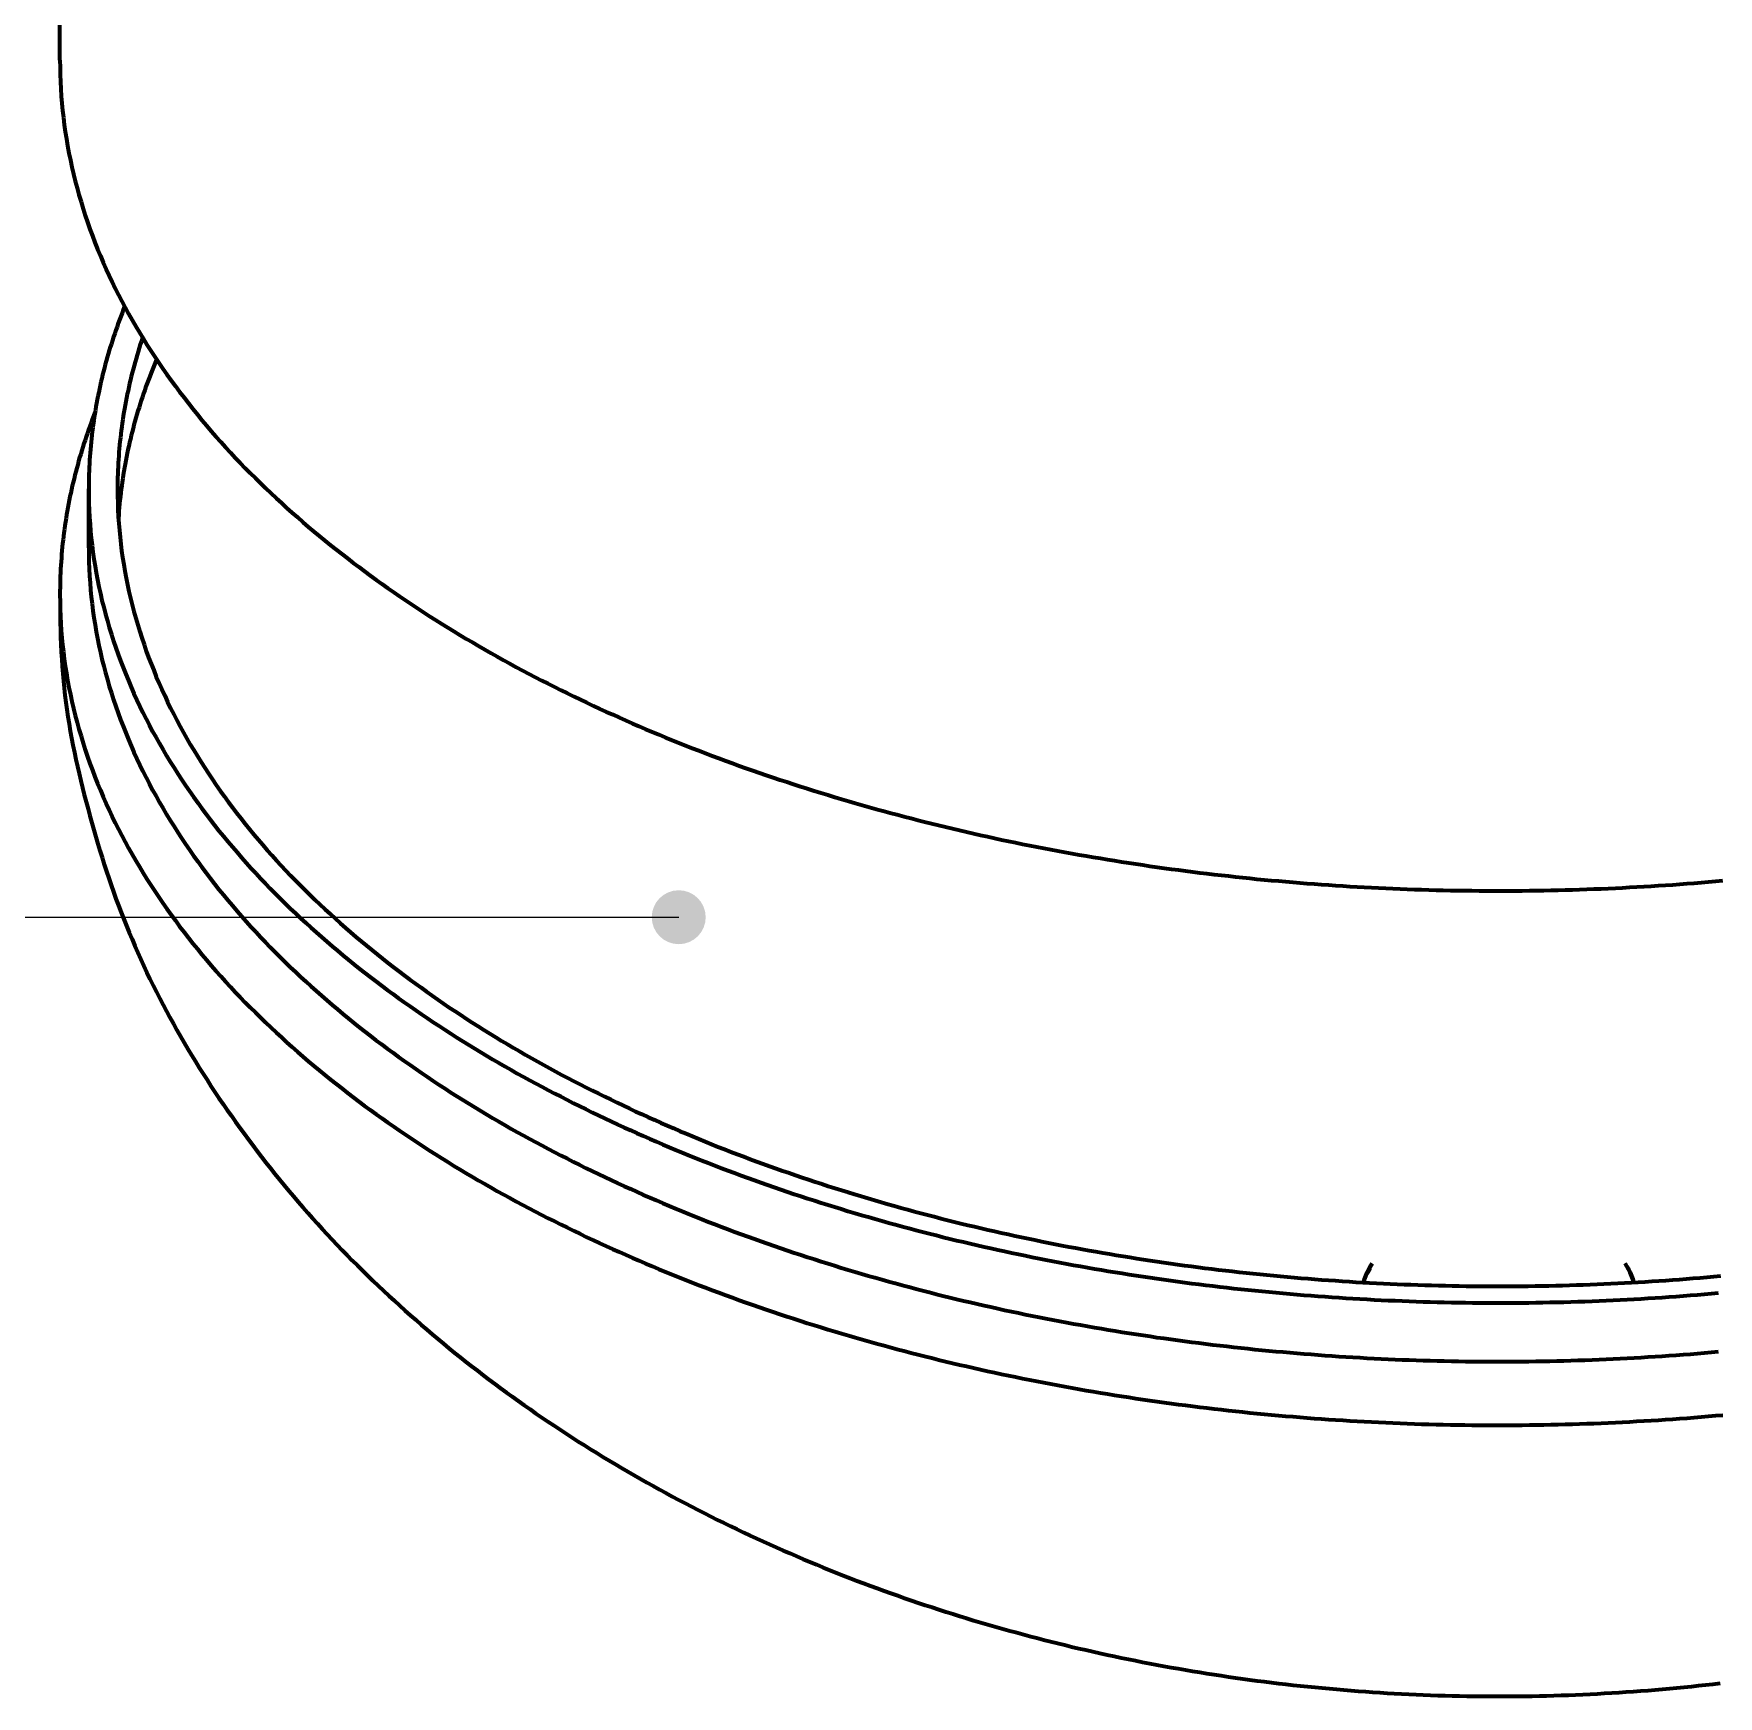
# Model space of a CAD drawing. Header units: millimetres. Extents: x 0 to 841, y 0 to 594.
# Drawn here: x 256.31 to 293.78, y 230.21 to 267.2 of the extents above; entities that cross this region are included whole.
import ezdxf

# ---------------------------------------------------------------- set-up
doc = ezdxf.new("R2010")
doc.units = ezdxf.units.MM
doc.layers.add('01-VISIBLE', color=7, linetype='CONTINUOUS', lineweight=70)
doc.layers.add('08-FINA', color=5, linetype='CONTINUOUS', lineweight=18)

msp = doc.modelspace()

# ---------------------------------------------------------------- hatches: boundary and pattern name
at = {"layer": '08-FINA'}
h = msp.add_hatch(color=7, dxfattribs=at)
h.dxf.hatch_style = 1
edge = h.paths.add_edge_path()
edge.add_arc((270.661, 247.542), 0.6, 0, 360)

# ---------------------------------------------------------------- linework, layer by layer
at = {"layer": '01-VISIBLE'}
for p, q in [((256.898, 266.605), (256.898, 283.207)), ((257.538, 255.762), (257.538, 257.069))]:
    msp.add_line(p, q, dxfattribs=at)
for points in [[(256.898, 266.605), (256.899, 266.445), (256.902, 266.286), (256.908, 266.126), (256.917, 265.967), (256.927, 265.807), (256.941, 265.648), (256.956, 265.489), (256.974, 265.331), (256.994, 265.172), (257.016, 265.014), (257.041, 264.856), (257.068, 264.699), (257.098, 264.542), (257.129, 264.385), (257.163, 264.229), (257.199, 264.074), (257.238, 263.919), (257.278, 263.764), (257.321, 263.61), (257.366, 263.457), (257.412, 263.304), (257.461, 263.152), (257.512, 263.001), (257.565, 262.85), (257.62, 262.701), (257.677, 262.551), (257.736, 262.403), (257.797, 262.255), (257.86, 262.108), (257.924, 261.962), (257.991, 261.817), (258.059, 261.673), (258.129, 261.529), (258.201, 261.386), (258.274, 261.245), (258.349, 261.104), (258.426, 260.964), (258.504, 260.825), (258.584, 260.686), (258.666, 260.549), (258.749, 260.413), (258.833, 260.277), (258.919, 260.142), (259.007, 260.009), (259.096, 259.876), (259.186, 259.744), (259.277, 259.614), (259.37, 259.484), (259.465, 259.355), (259.56, 259.227), (259.657, 259.1), (259.755, 258.974), (259.854, 258.849), (259.955, 258.725), (260.056, 258.601), (260.159, 258.479), (260.263, 258.358), (260.368, 258.237), (260.474, 258.118), (260.581, 258), (260.689, 257.882), (260.798, 257.765), (260.908, 257.65), (261.019, 257.535), (261.131, 257.421), (261.244, 257.308), (261.358, 257.196), (261.473, 257.085), (261.588, 256.975), (261.705, 256.866), (261.822, 256.757), (261.94, 256.65), (262.059, 256.543), (262.179, 256.438), (262.3, 256.333), (262.421, 256.229), (262.543, 256.126), (262.666, 256.024), (262.789, 255.923), (262.913, 255.822), (263.038, 255.723), (263.164, 255.624), (263.29, 255.526), (263.417, 255.429), (263.544, 255.333), (263.672, 255.237), (263.801, 255.143), (263.93, 255.049), (264.06, 254.956), (264.19, 254.864), (264.321, 254.773), (264.453, 254.682), (264.585, 254.592), (264.718, 254.504), (264.851, 254.415), (264.985, 254.328), (265.119, 254.242), (265.254, 254.156), (265.389, 254.071), (265.524, 253.986), (265.66, 253.903), (265.797, 253.82), (265.934, 253.738), (266.072, 253.657), (266.209, 253.576), (266.348, 253.496), (266.487, 253.417), (266.626, 253.339), (266.765, 253.261), (266.905, 253.185), (267.046, 253.108), (267.186, 253.033), (267.327, 252.958), (267.469, 252.884), (267.611, 252.811), (267.753, 252.738), (267.895, 252.666), (268.038, 252.595), (268.181, 252.524), (268.325, 252.454), (268.469, 252.385), (268.613, 252.316), (268.758, 252.248), (268.902, 252.181), (269.048, 252.114), (269.193, 252.048), (269.339, 251.983), (269.485, 251.918), (269.631, 251.854), (269.777, 251.79), (269.924, 251.728), (270.071, 251.665), (270.219, 251.604), (270.366, 251.543), (270.514, 251.483), (270.662, 251.423), (270.811, 251.364), (270.959, 251.306), (271.108, 251.248), (271.257, 251.191), (271.407, 251.134), (271.556, 251.078), (271.706, 251.023), (271.856, 250.968), (272.006, 250.913), (272.157, 250.86), (272.307, 250.807), (272.458, 250.754), (272.609, 250.702), (272.76, 250.651), (272.912, 250.6), (273.063, 250.55), (273.215, 250.501), (273.367, 250.452), (273.519, 250.403), (273.672, 250.355), (273.824, 250.308), (273.977, 250.261), (274.13, 250.215), (274.283, 250.169), (274.436, 250.124), (274.589, 250.08), (274.743, 250.036), (274.896, 249.992), (275.05, 249.949), (275.204, 249.907), (275.358, 249.865), (275.513, 249.824), (275.667, 249.783), (275.822, 249.743), (275.976, 249.703), (276.131, 249.664), (276.286, 249.625), (276.441, 249.587), (276.596, 249.549), (276.752, 249.512), (276.907, 249.476), (277.063, 249.44), (277.218, 249.404), (277.374, 249.369), (277.53, 249.335), (277.686, 249.301), (277.842, 249.267), (277.999, 249.234), (278.155, 249.202), (278.311, 249.17), (278.468, 249.139), (278.625, 249.108), (278.781, 249.077), (278.938, 249.047), (279.095, 249.018), (279.252, 248.989), (279.409, 248.961), (279.567, 248.933), (279.724, 248.905), (279.881, 248.878), (280.039, 248.852), (280.196, 248.826), (280.354, 248.8), (280.512, 248.776), (280.67, 248.751), (280.828, 248.727), (280.985, 248.704), (281.143, 248.68), (281.302, 248.658), (281.46, 248.636), (281.618, 248.614), (281.776, 248.593), (281.935, 248.573), (282.093, 248.552), (282.252, 248.533), (282.41, 248.514), (282.569, 248.495), (282.727, 248.477), (282.886, 248.459), (283.045, 248.442), (283.204, 248.425), (283.362, 248.408), (283.521, 248.392), (283.68, 248.377), (283.839, 248.362), (283.998, 248.348), (284.157, 248.334), (284.317, 248.32), (284.476, 248.307), (284.635, 248.295), (284.794, 248.282), (284.953, 248.271), (285.113, 248.26), (285.272, 248.249), (285.431, 248.239), (285.591, 248.229), (285.75, 248.219), (285.91, 248.211), (286.069, 248.202), (286.229, 248.194), (286.388, 248.187), (286.548, 248.18), (286.707, 248.173), (286.867, 248.167), (287.026, 248.161), (287.186, 248.156), (287.346, 248.152), (287.505, 248.147), (287.665, 248.144), (287.825, 248.14), (287.984, 248.137), (288.144, 248.135), (288.304, 248.133), (288.463, 248.132), (288.623, 248.131), (288.783, 248.13), (288.942, 248.13), (289.102, 248.13), (289.262, 248.131), (289.421, 248.132), (289.581, 248.134), (289.741, 248.136), (289.9, 248.139), (290.06, 248.142), (290.22, 248.146), (290.379, 248.15), (290.539, 248.154), (290.699, 248.159), (290.858, 248.165), (291.018, 248.17), (291.177, 248.177), (291.337, 248.184), (291.497, 248.191), (291.656, 248.199), (291.816, 248.207), (291.975, 248.215), (292.134, 248.225), (292.294, 248.234), (292.453, 248.244), (292.613, 248.255), (292.772, 248.266), (292.931, 248.277), (293.09, 248.289), (293.25, 248.302), (293.409, 248.314), (293.568, 248.328), (293.727, 248.341), (293.886, 248.356)], [(258.336, 261.128), (258.307, 261.054), (258.278, 260.979), (258.249, 260.904), (258.221, 260.829), (258.194, 260.754), (258.167, 260.679), (258.141, 260.603), (258.115, 260.527), (258.09, 260.451), (258.065, 260.375), (258.041, 260.299), (258.017, 260.222), (257.994, 260.146), (257.971, 260.069), (257.949, 259.992), (257.928, 259.915), (257.907, 259.838), (257.886, 259.76), (257.866, 259.683), (257.847, 259.605), (257.828, 259.527), (257.81, 259.449), (257.792, 259.371), (257.775, 259.293), (257.759, 259.215), (257.743, 259.136), (257.727, 259.058), (257.713, 258.979), (257.698, 258.9), (257.685, 258.821), (257.672, 258.742), (257.659, 258.663), (257.648, 258.584), (257.636, 258.505), (257.626, 258.426), (257.616, 258.346), (257.606, 258.267), (257.598, 258.187), (257.589, 258.108), (257.582, 258.028), (257.575, 257.948), (257.568, 257.868), (257.562, 257.788), (257.557, 257.709), (257.553, 257.629), (257.549, 257.549), (257.545, 257.469), (257.543, 257.389), (257.54, 257.309), (257.539, 257.229), (257.538, 257.149), (257.538, 257.069)], [(258.736, 260.434), (258.71, 260.356), (258.685, 260.279), (258.66, 260.201), (258.637, 260.123), (258.613, 260.045), (258.59, 259.966), (258.568, 259.888), (258.547, 259.809), (258.526, 259.73), (258.505, 259.652), (258.485, 259.572), (258.466, 259.493), (258.447, 259.414), (258.429, 259.334), (258.412, 259.254), (258.395, 259.175), (258.379, 259.095), (258.363, 259.015), (258.348, 258.934), (258.334, 258.854), (258.32, 258.774), (258.307, 258.693), (258.294, 258.613), (258.282, 258.532), (258.271, 258.451), (258.26, 258.37), (258.25, 258.289), (258.241, 258.208), (258.232, 258.127), (258.224, 258.046), (258.217, 257.965), (258.21, 257.884), (258.204, 257.802), (258.198, 257.721), (258.194, 257.639), (258.189, 257.558), (258.186, 257.476), (258.183, 257.395), (258.181, 257.313), (258.179, 257.232), (258.178, 257.15), (258.178, 257.069)], [(259.046, 259.95), (259.015, 259.875), (258.984, 259.8), (258.954, 259.724), (258.924, 259.649), (258.895, 259.573), (258.866, 259.497), (258.838, 259.421), (258.811, 259.345), (258.784, 259.268), (258.757, 259.191), (258.731, 259.115), (258.706, 259.038), (258.681, 258.96), (258.657, 258.883), (258.633, 258.805), (258.61, 258.727), (258.587, 258.65), (258.565, 258.571), (258.544, 258.493), (258.523, 258.415), (258.503, 258.336), (258.483, 258.257), (258.464, 258.179), (258.446, 258.1), (258.428, 258.02), (258.41, 257.941), (258.394, 257.862), (258.377, 257.782), (258.362, 257.703), (258.347, 257.623), (258.333, 257.543), (258.319, 257.463), (258.306, 257.383), (258.294, 257.303), (258.282, 257.222), (258.271, 257.142), (258.26, 257.062), (258.25, 256.981), (258.241, 256.9), (258.232, 256.82), (258.224, 256.739), (258.217, 256.658), (258.21, 256.577), (258.204, 256.496), (258.198, 256.415)], [(257.676, 258.767), (257.647, 258.691), (257.618, 258.615), (257.59, 258.539), (257.562, 258.462), (257.535, 258.386), (257.508, 258.309), (257.482, 258.232), (257.456, 258.155), (257.431, 258.077), (257.407, 258), (257.383, 257.922), (257.359, 257.844), (257.336, 257.766), (257.314, 257.688), (257.292, 257.609), (257.271, 257.531), (257.25, 257.452), (257.23, 257.374), (257.211, 257.295), (257.192, 257.215), (257.173, 257.136), (257.155, 257.057), (257.138, 256.977), (257.121, 256.898), (257.105, 256.818), (257.09, 256.738), (257.075, 256.658), (257.06, 256.578), (257.047, 256.498), (257.033, 256.418), (257.021, 256.338), (257.009, 256.257), (256.998, 256.177), (256.987, 256.096), (256.977, 256.015), (256.967, 255.934), (256.958, 255.854), (256.95, 255.773), (256.942, 255.692), (256.935, 255.611), (256.929, 255.53), (256.923, 255.449), (256.917, 255.367), (256.913, 255.286), (256.909, 255.205), (256.905, 255.124), (256.903, 255.042), (256.9, 254.961), (256.899, 254.88), (256.898, 254.798), (256.898, 254.717)], [(257.538, 257.069), (257.539, 256.912), (257.542, 256.756), (257.548, 256.599), (257.556, 256.443), (257.567, 256.287), (257.58, 256.131), (257.595, 255.975), (257.612, 255.82), (257.632, 255.664), (257.654, 255.509), (257.678, 255.355), (257.705, 255.201), (257.734, 255.047), (257.765, 254.893), (257.798, 254.74), (257.833, 254.588), (257.871, 254.436), (257.911, 254.285), (257.952, 254.134), (257.996, 253.984), (258.042, 253.834), (258.09, 253.685), (258.14, 253.537), (258.192, 253.389), (258.246, 253.242), (258.302, 253.096), (258.36, 252.951), (258.419, 252.806), (258.481, 252.662), (258.544, 252.519), (258.609, 252.376), (258.676, 252.235), (258.744, 252.094), (258.815, 251.954), (258.887, 251.815), (258.96, 251.677), (259.035, 251.54), (259.112, 251.404), (259.19, 251.268), (259.27, 251.134), (259.352, 251), (259.435, 250.867), (259.519, 250.735), (259.604, 250.604), (259.692, 250.474), (259.78, 250.345), (259.87, 250.217), (259.961, 250.09), (260.053, 249.963), (260.147, 249.838), (260.242, 249.714), (260.338, 249.59), (260.435, 249.467), (260.534, 249.346), (260.633, 249.225), (260.734, 249.105), (260.836, 248.986), (260.938, 248.868), (261.042, 248.751), (261.147, 248.635), (261.253, 248.52), (261.36, 248.406), (261.468, 248.292), (261.577, 248.18), (261.687, 248.068), (261.797, 247.958), (261.909, 247.848), (262.021, 247.739), (262.135, 247.631), (262.249, 247.524), (262.364, 247.418), (262.48, 247.313), (262.596, 247.208), (262.713, 247.105), (262.832, 247.002), (262.95, 246.9), (263.07, 246.799), (263.19, 246.699), (263.311, 246.6), (263.433, 246.501), (263.555, 246.404), (263.678, 246.307), (263.802, 246.211), (263.926, 246.116), (264.051, 246.022), (264.177, 245.928), (264.303, 245.836), (264.429, 245.744), (264.557, 245.653), (264.685, 245.562), (264.813, 245.473), (264.942, 245.384), (265.071, 245.296), (265.201, 245.209), (265.332, 245.123), (265.463, 245.037), (265.594, 244.952), (265.726, 244.868), (265.859, 244.785), (265.992, 244.702), (266.125, 244.621), (266.259, 244.539), (266.393, 244.459), (266.528, 244.379), (266.663, 244.3), (266.799, 244.222), (266.935, 244.145), (267.071, 244.068), (267.208, 243.992), (267.345, 243.917), (267.483, 243.842), (267.62, 243.768), (267.759, 243.695), (267.897, 243.622), (268.036, 243.55), (268.176, 243.479), (268.315, 243.408), (268.455, 243.338), (268.596, 243.269), (268.736, 243.2), (268.877, 243.133), (269.019, 243.065), (269.16, 242.999), (269.302, 242.933), (269.445, 242.867), (269.587, 242.803), (269.73, 242.739), (269.873, 242.675), (270.016, 242.612), (270.16, 242.55), (270.304, 242.489), (270.448, 242.428), (270.592, 242.368), (270.737, 242.308), (270.882, 242.249), (271.027, 242.19), (271.173, 242.132), (271.318, 242.075), (271.464, 242.019), (271.61, 241.962), (271.756, 241.907), (271.903, 241.852), (272.05, 241.798), (272.197, 241.744), (272.344, 241.691), (272.491, 241.638), (272.639, 241.586), (272.787, 241.535), (272.935, 241.484), (273.083, 241.434), (273.231, 241.384), (273.38, 241.335), (273.529, 241.286), (273.678, 241.238), (273.827, 241.191), (273.976, 241.144), (274.126, 241.097), (274.275, 241.052), (274.425, 241.006), (274.575, 240.962), (274.725, 240.917), (274.875, 240.874), (275.026, 240.831), (275.176, 240.788), (275.327, 240.746), (275.478, 240.704), (275.629, 240.663), (275.78, 240.623), (275.932, 240.583), (276.083, 240.544), (276.235, 240.505), (276.386, 240.466), (276.538, 240.428), (276.69, 240.391), (276.842, 240.354), (276.995, 240.318), (277.147, 240.282), (277.299, 240.247), (277.452, 240.212), (277.605, 240.178), (277.757, 240.144), (277.91, 240.111), (278.063, 240.078), (278.217, 240.045), (278.37, 240.014), (278.523, 239.982), (278.677, 239.952), (278.83, 239.921), (278.984, 239.891), (279.137, 239.862), (279.291, 239.833), (279.445, 239.805), (279.599, 239.777), (279.753, 239.75), (279.907, 239.723), (280.062, 239.696), (280.216, 239.671), (280.37, 239.645), (280.525, 239.62), (280.68, 239.596), (280.834, 239.572), (280.989, 239.548), (281.144, 239.525), (281.299, 239.503), (281.453, 239.48), (281.608, 239.459), (281.764, 239.438), (281.919, 239.417), (282.074, 239.397), (282.229, 239.377), (282.384, 239.358), (282.54, 239.339), (282.695, 239.321), (282.851, 239.303), (283.006, 239.285), (283.162, 239.268), (283.317, 239.252), (283.473, 239.236), (283.629, 239.22), (283.785, 239.205), (283.94, 239.191), (284.096, 239.176), (284.252, 239.163), (284.408, 239.149), (284.564, 239.137), (284.72, 239.124), (284.876, 239.112), (285.032, 239.101), (285.188, 239.09), (285.345, 239.08), (285.501, 239.069), (285.657, 239.06), (285.813, 239.051), (285.969, 239.042), (286.126, 239.034), (286.282, 239.026), (286.438, 239.019), (286.595, 239.012), (286.751, 239.005), (286.907, 238.999), (287.064, 238.994), (287.22, 238.989), (287.377, 238.984), (287.533, 238.98), (287.69, 238.976), (287.846, 238.973), (288.003, 238.97), (288.159, 238.968), (288.315, 238.966), (288.472, 238.965), (288.628, 238.964), (288.785, 238.963), (288.941, 238.963), (289.098, 238.963), (289.254, 238.964), (289.411, 238.965), (289.567, 238.967), (289.724, 238.969), (289.88, 238.972), (290.037, 238.975), (290.193, 238.978), (290.35, 238.982), (290.506, 238.987), (290.663, 238.992), (290.819, 238.997), (290.975, 239.003), (291.132, 239.009), (291.288, 239.016), (291.445, 239.023), (291.601, 239.03), (291.757, 239.038), (291.913, 239.047), (292.07, 239.056), (292.226, 239.065), (292.382, 239.075), (292.538, 239.085), (292.694, 239.096), (292.85, 239.107), (293.007, 239.119), (293.163, 239.131), (293.319, 239.144), (293.475, 239.157), (293.63, 239.17), (293.786, 239.184)], [(258.178, 257.069), (258.179, 256.915), (258.182, 256.762), (258.188, 256.609), (258.196, 256.456), (258.206, 256.303), (258.219, 256.15), (258.234, 255.997), (258.251, 255.845), (258.27, 255.693), (258.292, 255.541), (258.316, 255.39), (258.342, 255.239), (258.37, 255.088), (258.4, 254.938), (258.433, 254.788), (258.467, 254.639), (258.504, 254.49), (258.543, 254.341), (258.584, 254.194), (258.627, 254.047), (258.672, 253.9), (258.719, 253.754), (258.768, 253.609), (258.819, 253.464), (258.871, 253.32), (258.926, 253.177), (258.983, 253.035), (259.041, 252.893), (259.101, 252.752), (259.163, 252.612), (259.227, 252.472), (259.293, 252.334), (259.36, 252.196), (259.429, 252.059), (259.499, 251.923), (259.571, 251.787), (259.645, 251.653), (259.72, 251.519), (259.797, 251.387), (259.875, 251.255), (259.955, 251.124), (260.036, 250.994), (260.118, 250.865), (260.202, 250.736), (260.288, 250.609), (260.374, 250.482), (260.462, 250.357), (260.551, 250.232), (260.642, 250.108), (260.734, 249.986), (260.827, 249.864), (260.921, 249.743), (261.016, 249.623), (261.112, 249.503), (261.21, 249.385), (261.309, 249.268), (261.408, 249.151), (261.509, 249.036), (261.611, 248.921), (261.714, 248.807), (261.817, 248.694), (261.922, 248.583), (262.028, 248.471), (262.134, 248.361), (262.242, 248.252), (262.35, 248.144), (262.46, 248.036), (262.57, 247.93), (262.681, 247.824), (262.793, 247.719), (262.905, 247.615), (263.019, 247.512), (263.133, 247.409), (263.248, 247.308), (263.364, 247.207), (263.48, 247.108), (263.597, 247.009), (263.715, 246.911), (263.833, 246.813), (263.953, 246.717), (264.072, 246.621), (264.193, 246.527), (264.314, 246.433), (264.436, 246.34), (264.558, 246.247), (264.681, 246.156), (264.805, 246.065), (264.929, 245.975), (265.054, 245.886), (265.179, 245.797), (265.305, 245.71), (265.431, 245.623), (265.558, 245.537), (265.685, 245.451), (265.813, 245.367), (265.941, 245.283), (266.07, 245.2), (266.199, 245.117), (266.329, 245.036), (266.459, 244.955), (266.59, 244.875), (266.721, 244.795), (266.853, 244.716), (266.985, 244.638), (267.117, 244.561), (267.25, 244.484), (267.383, 244.408), (267.517, 244.333), (267.651, 244.259), (267.785, 244.185), (267.92, 244.112), (268.055, 244.039), (268.19, 243.968), (268.326, 243.896), (268.462, 243.826), (268.599, 243.756), (268.735, 243.687), (268.873, 243.619), (269.01, 243.551), (269.148, 243.484), (269.286, 243.417), (269.424, 243.351), (269.563, 243.286), (269.702, 243.221), (269.842, 243.157), (269.981, 243.094), (270.121, 243.031), (270.261, 242.969), (270.402, 242.907), (270.542, 242.847), (270.683, 242.786), (270.824, 242.727), (270.966, 242.668), (271.108, 242.609), (271.25, 242.551), (271.392, 242.494), (271.534, 242.437), (271.677, 242.381), (271.82, 242.326), (271.963, 242.271), (272.106, 242.216), (272.25, 242.163), (272.394, 242.109), (272.538, 242.057), (272.682, 242.005), (272.826, 241.953), (272.971, 241.902), (273.116, 241.852), (273.261, 241.802), (273.406, 241.753), (273.551, 241.704), (273.697, 241.656), (273.842, 241.608), (273.988, 241.561), (274.134, 241.515), (274.281, 241.469), (274.427, 241.423), (274.574, 241.378), (274.72, 241.334), (274.867, 241.29), (275.014, 241.247), (275.162, 241.204), (275.309, 241.162), (275.456, 241.12), (275.604, 241.079), (275.752, 241.038), (275.9, 240.998), (276.048, 240.959), (276.196, 240.919), (276.345, 240.881), (276.493, 240.843), (276.642, 240.805), (276.79, 240.768), (276.939, 240.731), (277.088, 240.695), (277.237, 240.66), (277.387, 240.625), (277.536, 240.59), (277.686, 240.556), (277.835, 240.522), (277.985, 240.489), (278.135, 240.457), (278.284, 240.425), (278.435, 240.393), (278.585, 240.362), (278.735, 240.331), (278.885, 240.301), (279.036, 240.271), (279.186, 240.242), (279.337, 240.213), (279.487, 240.185), (279.638, 240.157), (279.789, 240.13), (279.94, 240.103), (280.091, 240.077), (280.242, 240.051), (280.393, 240.026), (280.544, 240.001), (280.696, 239.976), (280.847, 239.952), (280.999, 239.929), (281.15, 239.906), (281.302, 239.883), (281.454, 239.861), (281.605, 239.839), (281.757, 239.818), (281.909, 239.797), (282.061, 239.777), (282.213, 239.757), (282.365, 239.738), (282.517, 239.719), (282.67, 239.701), (282.822, 239.683), (282.974, 239.665), (283.126, 239.648), (283.279, 239.632), (283.431, 239.615), (283.584, 239.6), (283.736, 239.585), (283.889, 239.57), (284.042, 239.555), (284.194, 239.542), (284.347, 239.528), (284.5, 239.515), (284.653, 239.503), (284.805, 239.491), (284.958, 239.479), (285.111, 239.468), (285.264, 239.457), (285.417, 239.447), (285.57, 239.437), (285.723, 239.427), (285.876, 239.418), (286.029, 239.41), (286.182, 239.402), (286.335, 239.394), (286.488, 239.387), (286.642, 239.38), (286.795, 239.374), (286.948, 239.368), (287.101, 239.363), (287.254, 239.358), (287.408, 239.353), (287.561, 239.349), (287.714, 239.346), (287.867, 239.342), (288.021, 239.34), (288.174, 239.337), (288.327, 239.336), (288.481, 239.334), (288.634, 239.333), (288.787, 239.333), (288.941, 239.332), (289.094, 239.333), (289.247, 239.334), (289.4, 239.335), (289.554, 239.336), (289.707, 239.339), (289.86, 239.341), (290.014, 239.344), (290.167, 239.348), (290.32, 239.351), (290.473, 239.356), (290.627, 239.361), (290.78, 239.366), (290.933, 239.371), (291.086, 239.378), (291.239, 239.384), (291.393, 239.391), (291.546, 239.398), (291.699, 239.406), (291.852, 239.415), (292.005, 239.423), (292.158, 239.433), (292.311, 239.442), (292.464, 239.452), (292.617, 239.463), (292.77, 239.474), (292.923, 239.485), (293.076, 239.497), (293.228, 239.51), (293.381, 239.522), (293.534, 239.536), (293.687, 239.549), (293.839, 239.563)], [(257.538, 255.762), (257.539, 255.606), (257.542, 255.449), (257.548, 255.293), (257.556, 255.137), (257.567, 254.98), (257.58, 254.825), (257.595, 254.669), (257.612, 254.513), (257.632, 254.358), (257.654, 254.203), (257.678, 254.048), (257.705, 253.894), (257.734, 253.74), (257.765, 253.587), (257.798, 253.434), (257.833, 253.282), (257.871, 253.13), (257.911, 252.978), (257.952, 252.827), (257.996, 252.677), (258.042, 252.528), (258.09, 252.379), (258.14, 252.23), (258.192, 252.083), (258.246, 251.936), (258.302, 251.79), (258.36, 251.644), (258.419, 251.499), (258.481, 251.356), (258.544, 251.212), (258.609, 251.07), (258.676, 250.929), (258.744, 250.788), (258.815, 250.648), (258.887, 250.509), (258.96, 250.371), (259.035, 250.234), (259.112, 250.097), (259.19, 249.962), (259.27, 249.827), (259.352, 249.694), (259.435, 249.561), (259.519, 249.429), (259.604, 249.298), (259.692, 249.168), (259.78, 249.039), (259.87, 248.911), (259.961, 248.783), (260.053, 248.657), (260.147, 248.532), (260.242, 248.407), (260.338, 248.284), (260.435, 248.161), (260.534, 248.039), (260.633, 247.919), (260.734, 247.799), (260.836, 247.68), (260.938, 247.562), (261.042, 247.445), (261.147, 247.329), (261.253, 247.214), (261.36, 247.099), (261.468, 246.986), (261.577, 246.874), (261.687, 246.762), (261.797, 246.651), (261.909, 246.542), (262.021, 246.433), (262.135, 246.325), (262.249, 246.218), (262.364, 246.112), (262.48, 246.006), (262.596, 245.902), (262.713, 245.798), (262.832, 245.696), (262.95, 245.594), (263.07, 245.493), (263.19, 245.393), (263.311, 245.293), (263.433, 245.195), (263.555, 245.097), (263.678, 245.001), (263.802, 244.905), (263.926, 244.81), (264.051, 244.715), (264.177, 244.622), (264.303, 244.529), (264.429, 244.437), (264.557, 244.346), (264.685, 244.256), (264.813, 244.167), (264.942, 244.078), (265.071, 243.99), (265.201, 243.903), (265.332, 243.816), (265.463, 243.731), (265.594, 243.646), (265.726, 243.562), (265.859, 243.479), (265.992, 243.396), (266.125, 243.314), (266.259, 243.233), (266.393, 243.153), (266.528, 243.073), (266.663, 242.994), (266.799, 242.916), (266.935, 242.838), (267.071, 242.762), (267.208, 242.685), (267.345, 242.61), (267.483, 242.535), (267.62, 242.461), (267.759, 242.388), (267.897, 242.316), (268.036, 242.244), (268.176, 242.172), (268.315, 242.102), (268.455, 242.032), (268.596, 241.963), (268.736, 241.894), (268.877, 241.826), (269.019, 241.759), (269.16, 241.692), (269.302, 241.626), (269.445, 241.561), (269.587, 241.496), (269.73, 241.432), (269.873, 241.369), (270.016, 241.306), (270.16, 241.244), (270.304, 241.182), (270.448, 241.121), (270.592, 241.061), (270.737, 241.001), (270.882, 240.942), (271.027, 240.884), (271.173, 240.826), (271.318, 240.769), (271.464, 240.712), (271.61, 240.656), (271.756, 240.601), (271.903, 240.546), (272.05, 240.491), (272.197, 240.438), (272.344, 240.384), (272.491, 240.332), (272.639, 240.28), (272.787, 240.229), (272.935, 240.178), (273.083, 240.127), (273.231, 240.078), (273.38, 240.028), (273.529, 239.98), (273.678, 239.932), (273.827, 239.884), (273.976, 239.837), (274.126, 239.791), (274.275, 239.745), (274.425, 239.7), (274.575, 239.655), (274.725, 239.611), (274.875, 239.567), (275.026, 239.524), (275.176, 239.482), (275.327, 239.44), (275.478, 239.398), (275.629, 239.357), (275.78, 239.317), (275.932, 239.277), (276.083, 239.237), (276.235, 239.198), (276.386, 239.16), (276.538, 239.122), (276.69, 239.085), (276.842, 239.048), (276.995, 239.011), (277.147, 238.976), (277.299, 238.94), (277.452, 238.906), (277.605, 238.871), (277.757, 238.837), (277.91, 238.804), (278.063, 238.771), (278.217, 238.739), (278.37, 238.707), (278.523, 238.676), (278.677, 238.645), (278.83, 238.615), (278.984, 238.585), (279.137, 238.556), (279.291, 238.527), (279.445, 238.499), (279.599, 238.471), (279.753, 238.443), (279.907, 238.416), (280.062, 238.39), (280.216, 238.364), (280.37, 238.339), (280.525, 238.314), (280.68, 238.289), (280.834, 238.265), (280.989, 238.242), (281.144, 238.219), (281.299, 238.196), (281.453, 238.174), (281.608, 238.152), (281.764, 238.131), (281.919, 238.111), (282.074, 238.09), (282.229, 238.071), (282.384, 238.051), (282.54, 238.033), (282.695, 238.014), (282.851, 237.996), (283.006, 237.979), (283.162, 237.962), (283.317, 237.945), (283.473, 237.929), (283.629, 237.914), (283.785, 237.899), (283.94, 237.884), (284.096, 237.87), (284.252, 237.856), (284.408, 237.843), (284.564, 237.83), (284.72, 237.818), (284.876, 237.806), (285.032, 237.795), (285.188, 237.784), (285.345, 237.773), (285.501, 237.763), (285.657, 237.753), (285.813, 237.744), (285.969, 237.736), (286.126, 237.727), (286.282, 237.72), (286.438, 237.712), (286.595, 237.705), (286.751, 237.699), (286.907, 237.693), (287.064, 237.688), (287.22, 237.682), (287.377, 237.678), (287.533, 237.674), (287.69, 237.67), (287.846, 237.667), (288.003, 237.664), (288.159, 237.662), (288.315, 237.66), (288.472, 237.658), (288.628, 237.657), (288.785, 237.657), (288.941, 237.657), (289.098, 237.657), (289.254, 237.658), (289.411, 237.659), (289.567, 237.661), (289.724, 237.663), (289.88, 237.665), (290.037, 237.669), (290.193, 237.672), (290.35, 237.676), (290.506, 237.68), (290.663, 237.685), (290.819, 237.691), (290.975, 237.696), (291.132, 237.703), (291.288, 237.709), (291.445, 237.716), (291.601, 237.724), (291.757, 237.732), (291.913, 237.74), (292.07, 237.749), (292.226, 237.759), (292.382, 237.769), (292.538, 237.779), (292.694, 237.79), (292.85, 237.801), (293.007, 237.813), (293.163, 237.825), (293.319, 237.837), (293.475, 237.85), (293.63, 237.864), (293.786, 237.878)], [(256.898, 254.717), (256.899, 254.557), (256.902, 254.398), (256.908, 254.238), (256.917, 254.079), (256.927, 253.919), (256.941, 253.76), (256.956, 253.601), (256.974, 253.443), (256.994, 253.284), (257.016, 253.126), (257.041, 252.968), (257.068, 252.811), (257.098, 252.654), (257.129, 252.497), (257.163, 252.341), (257.199, 252.186), (257.238, 252.031), (257.278, 251.876), (257.321, 251.722), (257.366, 251.569), (257.412, 251.416), (257.461, 251.264), (257.512, 251.113), (257.565, 250.963), (257.62, 250.813), (257.677, 250.663), (257.736, 250.515), (257.797, 250.367), (257.86, 250.22), (257.924, 250.074), (257.991, 249.929), (258.059, 249.785), (258.129, 249.641), (258.201, 249.499), (258.274, 249.357), (258.349, 249.216), (258.426, 249.076), (258.504, 248.937), (258.584, 248.798), (258.666, 248.661), (258.749, 248.525), (258.833, 248.389), (258.919, 248.255), (259.007, 248.121), (259.096, 247.988), (259.186, 247.856), (259.277, 247.726), (259.37, 247.596), (259.465, 247.467), (259.56, 247.339), (259.657, 247.212), (259.755, 247.086), (259.854, 246.961), (259.955, 246.837), (260.056, 246.713), (260.159, 246.591), (260.263, 246.47), (260.368, 246.349), (260.474, 246.23), (260.581, 246.112), (260.689, 245.994), (260.798, 245.877), (260.908, 245.762), (261.019, 245.647), (261.131, 245.533), (261.244, 245.42), (261.358, 245.308), (261.473, 245.197), (261.588, 245.087), (261.705, 244.978), (261.822, 244.87), (261.94, 244.762), (262.059, 244.656), (262.179, 244.55), (262.3, 244.445), (262.421, 244.341), (262.543, 244.238), (262.666, 244.136), (262.789, 244.035), (262.913, 243.934), (263.038, 243.835), (263.164, 243.736), (263.29, 243.638), (263.417, 243.541), (263.544, 243.445), (263.672, 243.349), (263.801, 243.255), (263.93, 243.161), (264.06, 243.068), (264.19, 242.976), (264.321, 242.885), (264.453, 242.794), (264.585, 242.705), (264.718, 242.616), (264.851, 242.528), (264.985, 242.44), (265.119, 242.354), (265.254, 242.268), (265.389, 242.183), (265.524, 242.098), (265.66, 242.015), (265.797, 241.932), (265.934, 241.85), (266.072, 241.769), (266.209, 241.688), (266.348, 241.609), (266.487, 241.529), (266.626, 241.451), (266.765, 241.374), (266.905, 241.297), (267.046, 241.22), (267.186, 241.145), (267.327, 241.07), (267.469, 240.996), (267.611, 240.923), (267.753, 240.85), (267.895, 240.778), (268.038, 240.707), (268.181, 240.636), (268.325, 240.566), (268.469, 240.497), (268.613, 240.428), (268.758, 240.36), (268.902, 240.293), (269.048, 240.226), (269.193, 240.16), (269.339, 240.095), (269.485, 240.03), (269.631, 239.966), (269.777, 239.903), (269.924, 239.84), (270.071, 239.778), (270.219, 239.716), (270.366, 239.655), (270.514, 239.595), (270.662, 239.535), (270.811, 239.476), (270.959, 239.418), (271.108, 239.36), (271.257, 239.303), (271.407, 239.246), (271.556, 239.19), (271.706, 239.135), (271.856, 239.08), (272.006, 239.026), (272.157, 238.972), (272.307, 238.919), (272.458, 238.866), (272.609, 238.814), (272.76, 238.763), (272.912, 238.712), (273.063, 238.662), (273.215, 238.613), (273.367, 238.564), (273.519, 238.515), (273.672, 238.467), (273.824, 238.42), (273.977, 238.373), (274.13, 238.327), (274.283, 238.281), (274.436, 238.236), (274.589, 238.192), (274.743, 238.148), (274.896, 238.104), (275.05, 238.061), (275.204, 238.019), (275.358, 237.977), (275.513, 237.936), (275.667, 237.895), (275.822, 237.855), (275.976, 237.815), (276.131, 237.776), (276.286, 237.737), (276.441, 237.699), (276.596, 237.662), (276.752, 237.625), (276.907, 237.588), (277.063, 237.552), (277.218, 237.516), (277.374, 237.481), (277.53, 237.447), (277.686, 237.413), (277.842, 237.38), (277.999, 237.347), (278.155, 237.314), (278.311, 237.282), (278.468, 237.251), (278.625, 237.22), (278.781, 237.189), (278.938, 237.16), (279.095, 237.13), (279.252, 237.101), (279.409, 237.073), (279.567, 237.045), (279.724, 237.017), (279.881, 236.99), (280.039, 236.964), (280.196, 236.938), (280.354, 236.913), (280.512, 236.888), (280.67, 236.863), (280.828, 236.839), (280.985, 236.816), (281.143, 236.793), (281.302, 236.77), (281.46, 236.748), (281.618, 236.726), (281.776, 236.705), (281.935, 236.685), (282.093, 236.664), (282.252, 236.645), (282.41, 236.626), (282.569, 236.607), (282.727, 236.589), (282.886, 236.571), (283.045, 236.554), (283.204, 236.537), (283.362, 236.52), (283.521, 236.505), (283.68, 236.489), (283.839, 236.474), (283.998, 236.46), (284.157, 236.446), (284.317, 236.432), (284.476, 236.419), (284.635, 236.407), (284.794, 236.394), (284.953, 236.383), (285.113, 236.372), (285.272, 236.361), (285.431, 236.351), (285.591, 236.341), (285.75, 236.332), (285.91, 236.323), (286.069, 236.314), (286.229, 236.306), (286.388, 236.299), (286.548, 236.292), (286.707, 236.285), (286.867, 236.279), (287.026, 236.274), (287.186, 236.268), (287.346, 236.264), (287.505, 236.259), (287.665, 236.256), (287.825, 236.252), (287.984, 236.249), (288.144, 236.247), (288.304, 236.245), (288.463, 236.244), (288.623, 236.243), (288.783, 236.242), (288.942, 236.242), (289.102, 236.242), (289.262, 236.243), (289.421, 236.244), (289.581, 236.246), (289.741, 236.248), (289.9, 236.251), (290.06, 236.254), (290.22, 236.258), (290.379, 236.262), (290.539, 236.266), (290.699, 236.271), (290.858, 236.277), (291.018, 236.283), (291.177, 236.289), (291.337, 236.296), (291.497, 236.303), (291.656, 236.311), (291.816, 236.319), (291.975, 236.328), (292.134, 236.337), (292.294, 236.346), (292.453, 236.356), (292.613, 236.367), (292.772, 236.378), (292.931, 236.389), (293.09, 236.401), (293.25, 236.414), (293.409, 236.426), (293.568, 236.44), (293.727, 236.454), (293.886, 236.468)], [(256.899, 254.576), (256.9, 254.414), (256.902, 254.253), (256.904, 254.092), (256.908, 253.93), (256.913, 253.769), (256.92, 253.608), (256.928, 253.447), (256.938, 253.286), (256.949, 253.125), (256.962, 252.964), (256.976, 252.803), (256.992, 252.642), (257.01, 252.482), (257.03, 252.322), (257.052, 252.162), (257.075, 252.002), (257.1, 251.843), (257.127, 251.684), (257.155, 251.525), (257.186, 251.367), (257.218, 251.208), (257.252, 251.051), (257.287, 250.893), (257.324, 250.736), (257.361, 250.579), (257.4, 250.423), (257.44, 250.266), (257.481, 250.11), (257.522, 249.954), (257.564, 249.798), (257.607, 249.643), (257.651, 249.487), (257.696, 249.332), (257.741, 249.178), (257.788, 249.023), (257.835, 248.869), (257.884, 248.715), (257.933, 248.561), (257.984, 248.408), (258.036, 248.256), (258.09, 248.103), (258.144, 247.952), (258.201, 247.8), (258.258, 247.65), (258.318, 247.499), (258.378, 247.35), (258.439, 247.2), (258.501, 247.051), (258.563, 246.903), (258.628, 246.755), (258.694, 246.608), (258.761, 246.461), (258.83, 246.315), (258.9, 246.169), (258.971, 246.024), (259.043, 245.88), (259.116, 245.736), (259.19, 245.593), (259.266, 245.451), (259.343, 245.309), (259.421, 245.167), (259.5, 245.027), (259.58, 244.886), (259.661, 244.747), (259.743, 244.608), (259.826, 244.47), (259.91, 244.332), (259.995, 244.195), (260.081, 244.059), (260.169, 243.923), (260.257, 243.787), (260.345, 243.653), (260.435, 243.519), (260.526, 243.385), (260.617, 243.252), (260.71, 243.12), (260.803, 242.988), (260.897, 242.857), (260.992, 242.727), (261.088, 242.597), (261.185, 242.468), (261.282, 242.339), (261.381, 242.212), (261.48, 242.084), (261.58, 241.958), (261.681, 241.832), (261.782, 241.706), (261.885, 241.582), (261.988, 241.458), (262.092, 241.334), (262.197, 241.212), (262.303, 241.09), (262.409, 240.968), (262.516, 240.848), (262.624, 240.728), (262.733, 240.609), (262.842, 240.49), (262.952, 240.372), (263.063, 240.255), (263.175, 240.138), (263.287, 240.023), (263.401, 239.908), (263.514, 239.793), (263.629, 239.68), (263.744, 239.567), (263.86, 239.454), (263.977, 239.343), (264.094, 239.232), (264.212, 239.122), (264.33, 239.012), (264.45, 238.904), (264.57, 238.796), (264.69, 238.688), (264.811, 238.582), (264.933, 238.476), (265.055, 238.371), (265.178, 238.266), (265.302, 238.162), (265.426, 238.059), (265.551, 237.957), (265.676, 237.855), (265.802, 237.754), (265.928, 237.654), (266.055, 237.554), (266.183, 237.455), (266.311, 237.357), (266.439, 237.26), (266.568, 237.163), (266.698, 237.067), (266.828, 236.971), (266.959, 236.877), (267.09, 236.783), (267.222, 236.689), (267.354, 236.597), (267.486, 236.505), (267.619, 236.413), (267.753, 236.323), (267.887, 236.233), (268.021, 236.144), (268.156, 236.055), (268.292, 235.968), (268.428, 235.881), (268.564, 235.794), (268.701, 235.709), (268.838, 235.624), (268.975, 235.539), (269.113, 235.456), (269.252, 235.373), (269.391, 235.29), (269.53, 235.209), (269.67, 235.128), (269.81, 235.048), (269.95, 234.968), (270.091, 234.89), (270.232, 234.811), (270.374, 234.734), (270.516, 234.657), (270.658, 234.581), (270.801, 234.506), (270.944, 234.431), (271.087, 234.357), (271.231, 234.284), (271.375, 234.211), (271.519, 234.139), (271.664, 234.068), (271.809, 233.997), (271.954, 233.927), (272.1, 233.858), (272.246, 233.789), (272.393, 233.722), (272.539, 233.654), (272.686, 233.588), (272.834, 233.522), (272.981, 233.457), (273.129, 233.392), (273.277, 233.328), (273.426, 233.265), (273.574, 233.203), (273.724, 233.141), (273.873, 233.079), (274.022, 233.019), (274.172, 232.959), (274.322, 232.9), (274.473, 232.841), (274.623, 232.783), (274.774, 232.726), (274.925, 232.67), (275.077, 232.614), (275.228, 232.559), (275.38, 232.504), (275.532, 232.45), (275.685, 232.397), (275.837, 232.344), (275.99, 232.292), (276.143, 232.241), (276.296, 232.19), (276.45, 232.14), (276.603, 232.091), (276.757, 232.042), (276.911, 231.994), (277.065, 231.947), (277.22, 231.9), (277.374, 231.854), (277.529, 231.809), (277.684, 231.764), (277.84, 231.72), (277.995, 231.677), (278.151, 231.634), (278.306, 231.591), (278.462, 231.55), (278.618, 231.509), (278.775, 231.469), (278.931, 231.429), (279.088, 231.39), (279.244, 231.352), (279.401, 231.314), (279.558, 231.277), (279.715, 231.241), (279.873, 231.205), (280.03, 231.17), (280.188, 231.135), (280.346, 231.102), (280.504, 231.068), (280.662, 231.036), (280.82, 231.004), (280.978, 230.973), (281.137, 230.942), (281.295, 230.912), (281.454, 230.883), (281.613, 230.854), (281.771, 230.826), (281.93, 230.798), (282.09, 230.771), (282.249, 230.745), (282.408, 230.72), (282.568, 230.695), (282.727, 230.67), (282.887, 230.646), (283.046, 230.623), (283.206, 230.601), (283.366, 230.579), (283.526, 230.558), (283.686, 230.537), (283.846, 230.517), (284.006, 230.498), (284.167, 230.479), (284.327, 230.461), (284.487, 230.444), (284.648, 230.427), (284.808, 230.411), (284.969, 230.396), (285.13, 230.381), (285.29, 230.366), (285.451, 230.353), (285.612, 230.34), (285.773, 230.327), (285.934, 230.316), (286.095, 230.304), (286.256, 230.294), (286.417, 230.284), (286.578, 230.275), (286.739, 230.266), (286.9, 230.258), (287.062, 230.251), (287.223, 230.244), (287.384, 230.238), (287.545, 230.232), (287.707, 230.227), (287.868, 230.223), (288.029, 230.219), (288.191, 230.216), (288.352, 230.214), (288.513, 230.212), (288.675, 230.211), (288.836, 230.21), (288.997, 230.21), (289.159, 230.211), (289.32, 230.212), (289.481, 230.214), (289.643, 230.217), (289.804, 230.22), (289.965, 230.224), (290.127, 230.228), (290.288, 230.233), (290.449, 230.239), (290.61, 230.245), (290.772, 230.252), (290.933, 230.26), (291.094, 230.268), (291.255, 230.277), (291.416, 230.286), (291.577, 230.296), (291.738, 230.307), (291.899, 230.318), (292.06, 230.33), (292.221, 230.343), (292.382, 230.356), (292.543, 230.37), (292.703, 230.384), (292.864, 230.399), (293.025, 230.415), (293.185, 230.431), (293.346, 230.448), (293.506, 230.466), (293.666, 230.484), (293.827, 230.503)], [(286.086, 239.838), (286.04, 239.767), (285.998, 239.694), (285.987, 239.662), (286.035, 239.717), (285.986, 239.643), (285.944, 239.579), (285.915, 239.499), (285.893, 239.418)], [(285.896, 239.417), (285.916, 239.492), (285.941, 239.565), (285.971, 239.637), (286.005, 239.706), (286.044, 239.773), (286.086, 239.838)], [(291.899, 239.417), (291.88, 239.492), (291.854, 239.565), (291.824, 239.637), (291.79, 239.706), (291.751, 239.773), (291.709, 239.838)], [(291.709, 239.838), (291.751, 239.773), (291.791, 239.706), (291.826, 239.637), (291.856, 239.566), (291.882, 239.492), (291.903, 239.418)]]:
    msp.add_lwpolyline(points, dxfattribs=at)
at = {"layer": '08-FINA'}
msp.add_line((51.5, 247.542), (270.661, 247.542), dxfattribs=at)

doc.saveas('drawing.dxf')
